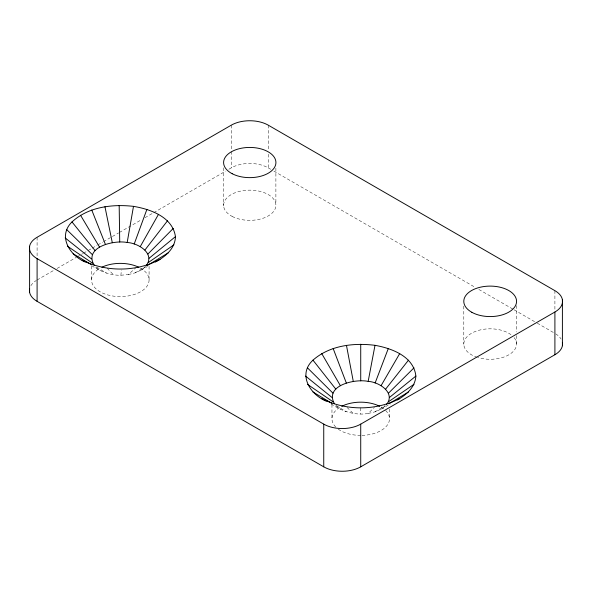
<?xml version="1.0" encoding="UTF-8"?>
<svg xmlns="http://www.w3.org/2000/svg" width="592" height="592" viewBox="0 0 592 592"><rect width="100%" height="100%" fill="white"/><g stroke="black" fill="none" stroke-linecap="round" stroke-linejoin="round"><path stroke-width="0.44" stroke-dasharray="2.96 2.22" d="M91.664 265.66C100.374 271.373 110.312 275.561 120.909 275.236L121.375 269.982M331.054 403.885C341.865 411.329 354.993 415.739 368.172 413.475L374.381 407.437M120.909 275.236L128.331 274.584L135.686 267.858M128.331 274.584L135.213 272.838L141.074 270.13L145.521 266.637M368.172 413.475L375.113 411.817L381.07 409.176L385.644 405.735M375.113 411.817L385.2 405.572M135.213 272.838L145.832 266.363M37.096 279.986L53.879 270.3M57.076 268.45L76.25 257.379M77.049 256.921L82.643 253.687M83.442 253.228L87.438 250.919M88.238 250.46L91.434 248.61M92.234 248.152L97.029 245.384M97.828 244.925L102.623 242.158M103.422 241.691L118.6 232.93M119.399 232.464L141.777 219.551M144.973 217.701L152.965 213.09M153.765 212.632L225.678 171.11M228.875 169.26L231.272 167.876A26.152 15.096 0 0 1 268.257 167.876L270.662 169.268M141.074 270.13L147.415 266.526M381.07 409.176L390.394 403.885M273.867 171.11L474.836 287.142M478.839 289.451L513.271 309.335M514.071 309.794L536.485 322.736M537.292 323.202L554.904 333.37M336.256 405.572L346.342 411.817M96.725 267.059L106.449 273.186M95.704 267.229L100.396 270.618M335.812 405.735L340.385 409.176M347.075 407.437L353.283 413.475M107.145 268.191L113.442 274.762M554.904 290.665L554.904 310.652M516.564 305.635L516.564 331.986M516.564 335.62L516.564 343.797M463.795 306.131L463.795 344.292M389.492 408.998L389.492 418.788M360.728 407.918L360.728 414.037M331.957 404.551L331.957 418.788M275.887 168.15L275.887 204.499M268.257 125.171L268.257 150.612M268.257 154.246L268.257 167.876M231.272 125.171L231.272 150.612M231.272 151.522L231.272 167.876M223.643 167.832L223.643 205.994M149.08 266.296L149.08 279.639M91.553 266.089L91.553 280.327M37.096 237.274L37.096 257.268M514.108 337.625A26.388 15.237 0 0 1 508.461 355.03A26.388 15.237 0 0 1 478.114 357.598M477.359 357.361A26.388 15.237 0 0 1 470.44 333.94A26.388 15.237 0 0 1 511.547 335.109M140.23 267.998A28.771 16.613 0 0 1 141.074 291.486A28.771 16.613 0 0 1 100.396 291.967A28.771 16.613 0 0 1 99.56 268.487M385.644 410.478A28.771 16.613 0 0 1 361.557 435.386M360.728 435.394A28.771 16.613 0 0 1 338.239 429.141M335.812 427.091A28.771 16.613 0 0 1 340.385 407.037M381.07 407.037A28.771 16.613 0 0 1 384.497 409.435M30.902 285.677A26.152 15.096 0 0 1 36.29 280.475M555.71 333.858A26.152 15.096 0 0 1 561.098 339.061M232.212 216.443A26.152 15.096 0 0 0 275.332 208.428A26.152 15.096 0 0 0 241.751 190.876A26.152 15.096 0 0 0 232.212 216.443"/><path stroke-width="0.89" d="M94.195 265.246C83.361 246.864 114.537 239.819 127.184 242.505L133.489 206.356C150.575 209.228 172.583 216.975 175.454 236.622C175.151 248.603 165.19 256.876 155.348 262.027M334.376 403.729C324.283 385.118 355.503 378.636 368.172 381.389L375.002 345.321C391.874 348.34 413.749 356.428 415.873 376.075C415.207 387.087 406.452 394.901 397.387 399.911M85.307 262.056C69.686 255.492 57.424 236.149 71.995 221.926C88.349 206.852 112.184 203.959 133.489 206.356M146.431 265.29C155.245 253.272 137.84 242.942 127.184 242.505M326.392 401.235C310.193 394.642 297.369 374.566 312.968 360.158C329.7 345.38 353.602 342.635 375.002 345.321M386.598 404.403C395.87 392.711 378.85 381.87 368.172 381.389M134.184 244.082L146.897 209.383M375.113 383.046L388.3 348.503M140.23 246.649L158.501 214.304M381.07 385.688L399.718 353.565M144.929 250.031L167.492 220.794M385.644 389.129L408.487 360.158M147.941 254.005L173.278 228.401M388.515 393.132L413.993 367.839M149.08 258.29L175.454 236.622M389.492 397.432L415.873 376.075M148.252 262.596L173.863 244.881M388.515 401.731L413.993 384.319M147.06 265.704L168.631 252.621M388.789 403.84L408.487 391.993M37.096 258.63L323.743 424.124A26.152 15.096 0 0 0 360.728 424.124L554.904 312.014A26.152 15.096 0 0 0 554.904 290.665L268.257 125.171A26.152 15.096 0 0 0 231.272 125.171L37.096 237.274A26.152 15.096 0 0 0 37.096 258.63L37.096 301.335L323.743 466.829A26.152 15.096 0 0 0 360.728 466.829L554.904 354.726A26.152 15.096 0 0 0 562.4 342.354M160.106 259.318C136.308 272.076 106.271 272.187 82.133 260.251M399.718 398.594C375.75 410.937 345.706 410.937 321.73 398.594M73.134 253.761L91.035 264.446M312.968 391.993L331.875 403.367M67.355 246.146L92.685 263.262M307.455 384.319L332.941 401.731M65.179 237.932L91.553 258.97M305.576 376.075L331.957 397.432M66.763 229.674L92.382 254.664M307.455 367.839L332.941 393.132M71.995 221.926L95.112 250.623M312.968 360.158L335.812 389.129M80.527 215.229L99.56 247.13M321.73 353.565L340.385 385.688M91.76 210.034L105.42 244.422M333.155 348.503L346.342 383.046M104.947 206.697L112.295 242.683M346.453 345.321L353.283 381.389M119.177 205.446L119.725 242.024M562.4 299.648L562.4 345.735M554.904 312.014L554.904 354.726M360.728 344.241L360.728 380.819M360.728 424.124L360.728 466.829M323.743 424.124L323.743 466.829M29.6 246.265L29.6 292.352M101.913 267.214A28.771 16.613 0 0 1 138.839 267.281M341.754 406.297A28.771 16.613 0 0 1 379.701 406.297M37.096 301.335A26.152 15.096 0 0 1 29.6 288.97M232.212 173.73A26.152 15.096 0 0 0 275.332 165.716A26.152 15.096 0 0 0 241.751 148.163A26.152 15.096 0 0 0 232.212 173.73M471.824 312.287A26.388 15.237 0 0 0 515.773 305.043A26.388 15.237 0 0 0 482.939 286.691A26.388 15.237 0 0 0 471.824 312.287"/></g></svg>
